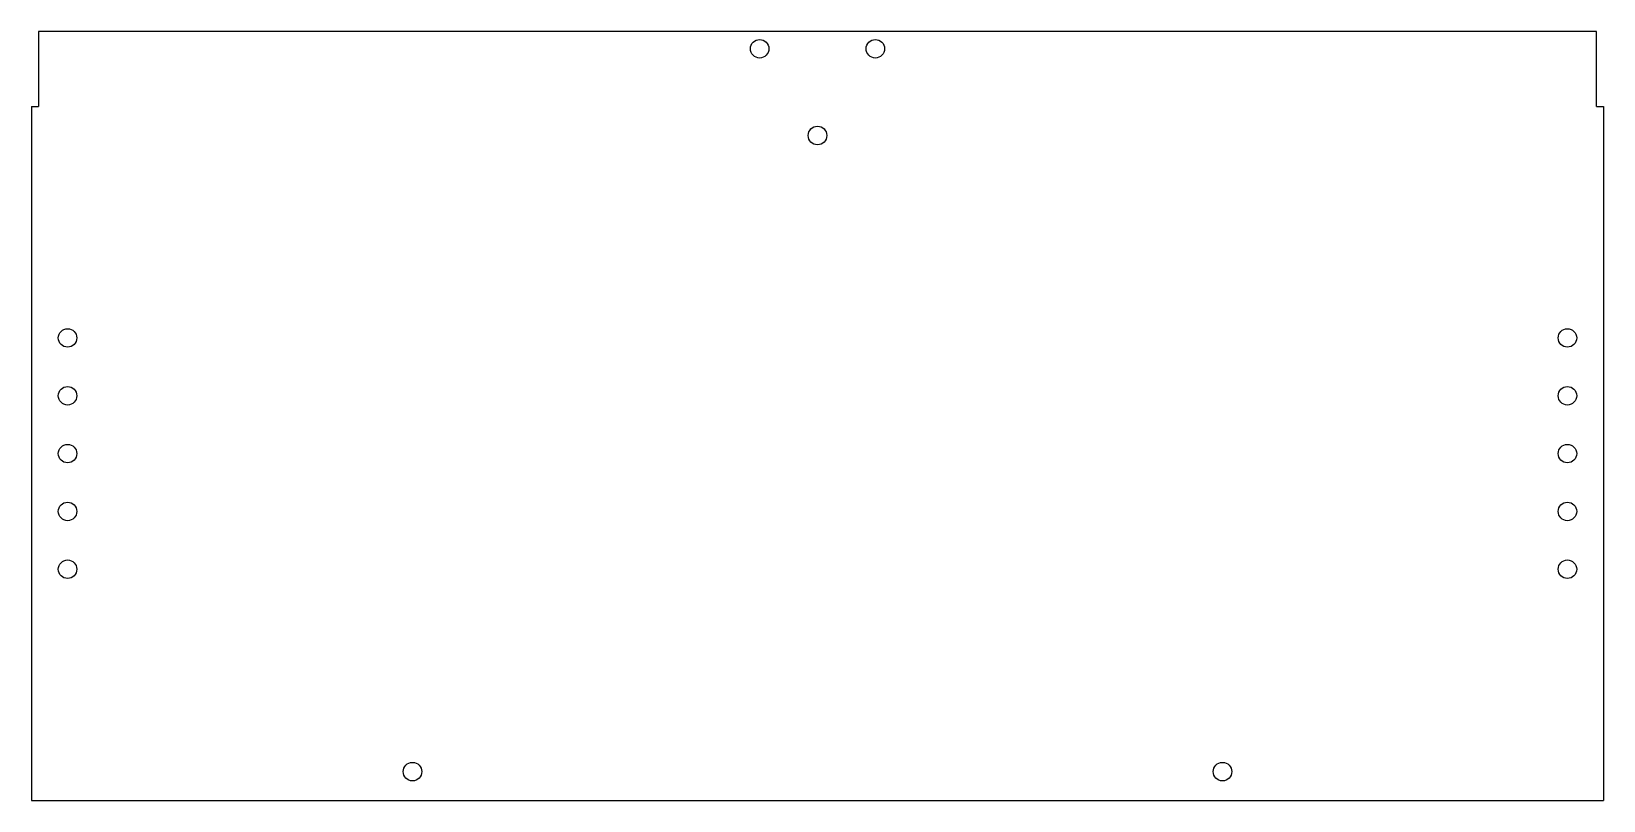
# Model space of a CAD drawing. Header units: millimetres. Extents: x -136 to 136, y 0 to 133.
import ezdxf

# ---------------------------------------------------------------- set-up
doc = ezdxf.new("R2010")
doc.units = ezdxf.units.MM

msp = doc.modelspace()

# ---------------------------------------------------------------- linework, layer by layer
at = {"color": 7, "linetype": 'Continuous', "lineweight": 25}
for p, q in [((134.62, 133), (-134.62, 133)), ((-134.62, 133), (-134.62, 120)), ((134.62, 120), (134.62, 133)), ((-135.86, 120), (-134.62, 120)), ((-135.86, 120), (-135.86, 0)), ((134.62, 120), (135.86, 120)), ((135.86, 120), (135.86, 0)), ((-135.86, 0), (135.86, 0))]:
    msp.add_line(p, q, dxfattribs=at)
for centre in [(-10, 130), (10, 130), (0, 115), (-129.62, 80), (129.62, 80), (-129.62, 70), (129.62, 70), (-129.62, 60), (129.62, 60), (-129.62, 50), (129.62, 50), (-129.62, 40), (129.62, 40), (-70, 5), (70, 5)]:
    msp.add_circle(centre, 1.6, dxfattribs=at)

doc.saveas('drawing.dxf')
